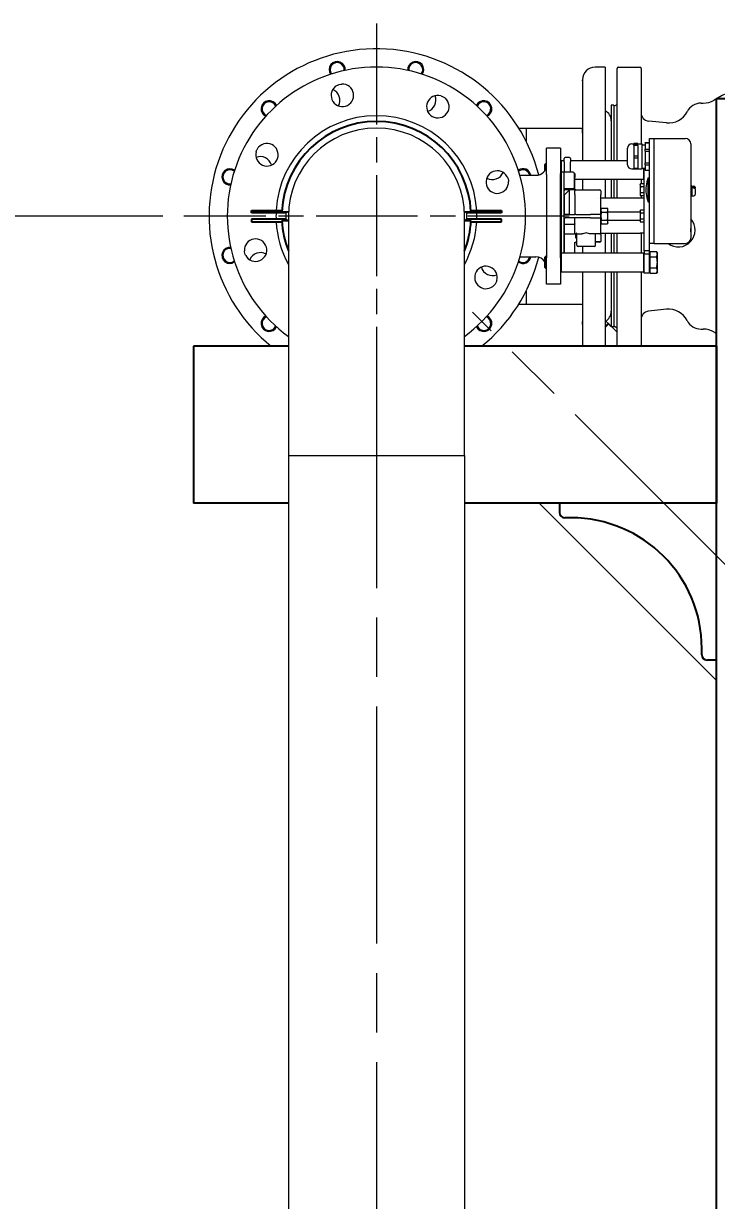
# Model space of a CAD drawing. Header units: millimetres. Extents: x 0 to 100323, y 0 to 59400.
# Drawn here: x 60311 to 61967, y 48342 to 51156 of the extents above; entities that cross this region are included whole.
import ezdxf

# ---------------------------------------------------------------- set-up
doc = ezdxf.new("R2010")
doc.units = ezdxf.units.MM
doc.header["$LTSCALE"] = 100
doc.linetypes.add('CHAIN', pattern=[0.3543, 0.2362, -0.0295, 0.0591, -0.0295])
doc.layers.add('Dimension', color=7, linetype='Continuous', lineweight=18)
doc.layers.add('Visible', color=7, linetype='Continuous', lineweight=25)
doc.layers.add('P_Biomass (BM)', color=150, linetype='Continuous', lineweight=18, true_color=0x007fff)
doc.styles.add('Title', font='arial.ttf')
doc.dimstyles.new('Default - Method 2b', dxfattribs={"dimscale": 100, "dimtxt": 3, "dimasz": 2.5, "dimexe": 3, "dimexo": 0.5, "dimgap": 0.7, "dimtad": 0, "dimtoh": 1, "dimdec": 0, "dimrnd": 1e-08, "dimtxsty": 'Title', "dimcen": 0.09, "dimdle": 10, "dimclrd": 256, "dimclre": 256, "dimclrt": 7, "dimadec": 0, "dimazin": 2, "dimtfac": 0.833333, "dimtdec": 1, "dimtmove": 0, "dimatfit": 3, "dimfxl": 1, "dimtolj": 1, "dimlwd": -1, "dimlwe": -1, "dimarcsym": 0})

# ---------------------------------------------------------------- blocks, each defined once
blk = doc.blocks.new('*D55')
at = {"layer": 'Defpoints', "color": 0, "transparency": 16777216}
for p in [(59946.2, 50695.5), (60694.1, 50695.5), (59850.8, 45945.5)]:
    blk.add_point(p, dxfattribs=at)
at = {"layer": 'Dimension', "transparency": 16777216}
for p, q in [((60644.1, 50695.5), (59646.2, 50695.5)), ((59946.2, 50445.5), (59946.2, 49606.2)), ((59946.2, 46195.5), (59946.2, 48599.5))]:
    blk.add_line(p, q, dxfattribs=at)
for points in [[(59904.5, 50445.5), (59987.9, 50445.5), (59946.2, 50695.5)], [(59904.5, 46195.5), (59987.9, 46195.5), (59946.2, 45945.5)]]:
    blk.add_solid(points, dxfattribs=at)
at = {"layer": 'Dimension', "color": 7, "transparency": 16777216, "insert": (60099.4, 48669.5), "char_height": 300, "attachment_point": 7, "rotation": 90, "style": 'Title'}
blk.add_mtext('\\A1;1900', dxfattribs=at)

msp = doc.modelspace()

# ---------------------------------------------------------------- linework, layer by layer
at = {"layer": 'P_Biomass (BM)', "linetype": 'CHAIN', "ltscale": 10.231342}
for p, q in [((61154.5, 51155.8), (61154.5, 50235.1)), ((61614.9, 50695.5), (60694.1, 50695.5))]:
    msp.add_line(p, q, dxfattribs=at)
at = {"layer": 'P_Biomass (BM)'}
for p, q in [((61700.8, 51051.7), (61677, 51051.7)), ((61700.8, 51051.7), (61700.8, 50828.4)), ((61729.5, 50828.4), (61729.5, 51048)), ((61733.3, 51051.7), (61783.3, 51051.7)), ((61787, 51048), (61787, 50868.1)), ((61647, 51021.7), (61647, 51020.2)), ((61647, 51018.9), (61647, 51020.2)), ((61647, 51018.9), (61647, 50903.2)), ((61715.8, 50960.5), (61715.8, 50828.4)), ((61722, 50960.5), (61715.8, 50960.5)), ((61722, 50958), (61729.5, 50962.3)), ((61722, 50960.5), (61722, 50828.4)), ((61930.4, 50965.5), (61935.3, 50965.5)), ((61494.7, 50905.8), (61512, 50905.8)), ((61512, 50905.8), (61647, 50905.8)), ((61512, 50905.8), (61512, 50874.9)), ((61647, 50893.8), (61647, 50903.2)), ((61847.4, 50918.2), (61805, 50922.6)), ((61647, 50893.8), (61647, 50828.4)), ((61797, 50871), (61797, 50871.2)), ((61797, 50871.2), (61807, 50871.2)), ((61797, 50871), (61797, 50855.8)), ((61797, 50871), (61807, 50871)), ((61807, 50649.2), (61807, 50880.6)), ((61807, 50880.6), (61818.3, 50880.6)), ((61818.3, 50630.3), (61818.3, 50880.8)), ((61818.3, 50880.8), (61893.3, 50880.8)), ((61560.8, 50828.9), (61560.8, 50858)), ((61594.5, 50858), (61560.8, 50858)), ((61594.5, 50858), (61594.5, 50828.9)), ((61754.5, 50818.1), (61754.5, 50858.1)), ((61764.5, 50868.1), (61769.5, 50868.1)), ((61779.5, 50868.7), (61769.5, 50868.7)), ((61769.5, 50868.7), (61769.5, 50868.1)), ((61769.5, 50868.1), (61769.5, 50867.4)), ((61779.5, 50867.4), (61769.5, 50867.4)), ((61769.5, 50864.4), (61769.5, 50867.4)), ((61779.5, 50864.4), (61769.5, 50864.4)), ((61769.5, 50864.4), (61769.5, 50851.9)), ((61769.5, 50851.9), (61769.5, 50839.5)), ((61779.5, 50868.7), (61779.5, 50868.1)), ((61779.5, 50868.1), (61779.5, 50867.4)), ((61779.5, 50868.1), (61789.5, 50868.1)), ((61779.5, 50864.4), (61779.5, 50867.4)), ((61779.5, 50864.4), (61779.5, 50851.9)), ((61779.5, 50851.9), (61779.5, 50839.5)), ((61789.5, 50808.1), (61789.5, 50868.1)), ((61789.5, 50866.2), (61797, 50866.2)), ((61797, 50850.8), (61797, 50855.8)), ((61797, 50855.8), (61807, 50855.8)), ((61797, 50850.8), (61797, 50822.7)), ((61797, 50850.8), (61807, 50850.8)), ((61905.8, 50868.3), (61905.8, 50642.8)), ((61557, 50818.3), (61559.7, 50820.9)), ((61557, 50804.8), (61557, 50818.3)), ((61559.7, 50820.9), (61559.7, 50810.7)), ((61560.8, 50820.9), (61559.7, 50820.9)), ((61560.8, 50794.8), (61560.8, 50828.9)), ((61594.5, 50828.9), (61594.5, 50794.8)), ((61594.5, 50827.2), (61595.8, 50828.4)), ((61595.8, 50828.4), (61595.8, 50801.4)), ((61595.8, 50828.4), (61603.3, 50828.4)), ((61603.3, 50825.4), (61603.3, 50833.4)), ((61603.3, 50825.4), (61603.3, 50800.5)), ((61615.8, 50835.9), (61605.8, 50835.9)), ((61618.3, 50833.4), (61618.3, 50825.4)), ((61618.3, 50828.4), (61754.5, 50828.4)), ((61618.3, 50800.5), (61618.3, 50825.4)), ((61769.5, 50839.5), (61779.5, 50839.5)), ((61769.5, 50839.5), (61769.5, 50833.8)), ((61779.5, 50833.8), (61769.5, 50833.8)), ((61769.5, 50833.8), (61769.5, 50822)), ((61769.5, 50822), (61769.5, 50810.1)), ((61779.5, 50839.5), (61779.5, 50833.8)), ((61779.5, 50833.8), (61779.5, 50822)), ((61779.5, 50822), (61779.5, 50810.1)), ((61797, 50822.7), (61807, 50822.7)), ((61797, 50817.9), (61797, 50822.7)), ((61797, 50817.9), (61807, 50817.9)), ((61797, 50817.9), (61797, 50805)), ((61497.2, 50793), (61535.8, 50793)), ((61560.8, 50794.8), (61560.8, 50596.1)), ((61594.5, 50796.7), (61595.9, 50801.7)), ((61594.5, 50596.1), (61594.5, 50794.8)), ((61595.9, 50801.7), (61595.9, 50607.5)), ((61595.9, 50801.7), (61602, 50801.7)), ((61602, 50801.7), (61602, 50607.5)), ((61624.5, 50800.5), (61602, 50800.5)), ((61627, 50798), (61627, 50763)), ((61628.3, 50797.6), (61627, 50797.6)), ((61628.3, 50797.6), (61628.3, 50787.6)), ((61628.3, 50768), (61628.3, 50787.6)), ((61764.5, 50808.1), (61769.5, 50808.1)), ((61769.5, 50810.1), (61779.5, 50810.1)), ((61769.5, 50807.5), (61769.5, 50810.1)), ((61779.5, 50807.5), (61769.5, 50807.5)), ((61779.5, 50807.5), (61779.5, 50810.1)), ((61779.5, 50808.1), (61789.5, 50808.1)), ((61789.5, 50810), (61797, 50810)), ((61793.3, 50783.4), (61793.3, 50810)), ((61794.5, 50769), (61794.5, 50810)), ((61797, 50805), (61807, 50805)), ((61797, 50805), (61797, 50805)), ((61797, 50805), (61807, 50805)), ((61804, 50729.5), (61804, 50787)), ((61804, 50787), (61807, 50787)), ((61624.5, 50760.5), (61602, 50760.5)), ((61603.3, 50760.5), (61603.3, 50755.5)), ((61628.3, 50783.4), (61793.3, 50783.4)), ((61628.3, 50758), (61628.3, 50768)), ((61647, 50783.4), (61647, 50758)), ((61700.8, 50783.4), (61700.8, 50739.3)), ((61715.8, 50783.4), (61715.8, 50739.3)), ((61722, 50783.4), (61722, 50739.3)), ((61729.5, 50739.3), (61729.5, 50783.4)), ((61784.5, 50770.5), (61785.6, 50772.5)), ((61784.5, 50770.5), (61784.5, 50768.9)), ((61784.5, 50768.9), (61784.5, 50758)), ((61793.3, 50772.5), (61785.6, 50772.5)), ((61793.3, 50765.3), (61785.6, 50765.3)), ((61787, 50783.4), (61787, 50772.5)), ((61794.5, 50784.7), (61793.3, 50783.4)), ((61793.3, 50772.5), (61793.3, 50768.9)), ((61793.3, 50770.5), (61794.5, 50770.5)), ((61793.3, 50768.9), (61793.3, 50765.3)), ((61793.3, 50765.3), (61793.3, 50758)), ((61794.5, 50764), (61794.5, 50769)), ((61794.5, 50706.4), (61794.5, 50764)), ((61908.3, 50768.1), (61905.8, 50768.1)), ((61908.3, 50768.1), (61908.3, 50743.1)), ((61908.3, 50766.8), (61913.3, 50766.8)), ((61911.3, 50764.7), (61911.3, 50762.1)), ((61911.3, 50764.7), (61913.3, 50764.7)), ((61913.3, 50762.1), (61911.3, 50762.1)), ((61915.8, 50764.3), (61915.8, 50762.9)), ((61915.8, 50760.3), (61915.8, 50762.9)), ((61915.8, 50760.3), (61915.8, 50746.8)), ((61602, 50738), (61603.3, 50738)), ((61603.3, 50745.5), (61615.8, 50758)), ((61603.3, 50745.5), (61603.3, 50755.5)), ((61603.3, 50745.5), (61603.3, 50699.2)), ((61615.8, 50758), (61605.8, 50758)), ((61615.8, 50699.2), (61615.8, 50758)), ((61630.8, 50758), (61615.8, 50758)), ((61628.3, 50747.5), (61628.3, 50755.5)), ((61628.3, 50747.5), (61628.3, 50735.5)), ((61628.3, 50735.5), (61628.3, 50699.2)), ((61630.8, 50758), (61688.3, 50758)), ((61690, 50739.3), (61690.1, 50739.3)), ((61690.8, 50755.5), (61690.8, 50747.5)), ((61690.8, 50741.8), (61690.8, 50747.5)), ((61690.8, 50699.2), (61690.8, 50741.8)), ((61690.8, 50739.3), (61784.5, 50739.3)), ((61784.5, 50758), (61784.5, 50747.2)), ((61784.5, 50747.2), (61784.5, 50745.5)), ((61784.5, 50745.5), (61785.6, 50743.6)), ((61793.3, 50750.8), (61785.6, 50750.8)), ((61793.3, 50743.6), (61785.6, 50743.6)), ((61787, 50743.6), (61787, 50739.3)), ((61787, 50739.2), (61787, 50739.2)), ((61793.3, 50758), (61793.3, 50750.8)), ((61793.3, 50750.8), (61793.3, 50747.2)), ((61793.3, 50747.2), (61793.3, 50743.6)), ((61793.3, 50745.5), (61794.5, 50745.5)), ((61908.3, 50743.1), (61905.8, 50743.1)), ((61908.3, 50744.3), (61913.3, 50744.3)), ((61690.8, 50711.7), (61692.2, 50714.2)), ((61692.2, 50714.2), (61706.3, 50714.2)), ((61692.2, 50704.8), (61706.3, 50704.8)), ((61707.8, 50711.7), (61706.3, 50714.2)), ((61707.8, 50709.5), (61707.8, 50711.7)), ((61707.8, 50695.5), (61707.8, 50709.5)), ((61707.8, 50705.5), (61784.5, 50705.5)), ((61784.5, 50708), (61785.6, 50709.9)), ((61784.5, 50708), (61784.5, 50706.3)), ((61784.5, 50706.3), (61784.5, 50695.5)), ((61793.3, 50709.9), (61785.6, 50709.9)), ((61793.3, 50702.7), (61785.6, 50702.7)), ((61793.3, 50709.9), (61793.3, 50706.3)), ((61793.3, 50708), (61794.5, 50708)), ((61793.3, 50706.3), (61793.3, 50702.7)), ((61793.3, 50702.7), (61793.3, 50695.5)), ((61794.5, 50701.5), (61794.5, 50706.4)), ((61804, 50729.5), (61807, 50729.5)), ((60944.1, 50695.5), (60944.1, 50123)), ((61364.9, 50123), (61364.9, 50695.5)), ((61603.3, 50691.7), (61605.8, 50691.7)), ((61603.3, 50691.7), (61603.3, 50685.2)), ((61603.3, 50685.2), (61603.3, 50672.7)), ((61628.3, 50691.7), (61605.8, 50691.7)), ((61625.8, 50675.2), (61605.8, 50675.2)), ((61615.8, 50699.2), (61628.3, 50699.2)), ((61628.3, 50675.2), (61625.8, 50675.2)), ((61630.8, 50699.2), (61628.3, 50699.2)), ((61665.8, 50691.7), (61628.3, 50691.7)), ((61628.3, 50677), (61628.3, 50691.7)), ((61628.3, 50677), (61628.3, 50675.2)), ((61630.8, 50699.2), (61665.8, 50699.2)), ((61690.8, 50699.2), (61665.8, 50699.2)), ((61665.8, 50691.7), (61690.8, 50691.7)), ((61690.8, 50691.7), (61690.8, 50699.2)), ((61690.8, 50655.5), (61690.8, 50691.7)), ((61690.8, 50679.2), (61692.2, 50676.7)), ((61692.2, 50686.1), (61706.3, 50686.1)), ((61692.2, 50676.7), (61706.3, 50676.7)), ((61707.8, 50679.2), (61706.3, 50676.7)), ((61707.8, 50681.4), (61707.8, 50695.5)), ((61707.8, 50685.5), (61784.5, 50685.5)), ((61707.8, 50679.2), (61707.8, 50681.4)), ((61784.5, 50695.5), (61784.5, 50684.6)), ((61784.5, 50684.6), (61784.5, 50683)), ((61784.5, 50683), (61785.6, 50681)), ((61793.3, 50688.2), (61785.6, 50688.2)), ((61793.3, 50681), (61785.6, 50681)), ((61793.3, 50695.5), (61793.3, 50688.2)), ((61793.3, 50688.2), (61793.3, 50684.6)), ((61793.3, 50684.6), (61793.3, 50681)), ((61793.3, 50683), (61794.5, 50683)), ((61794.5, 50612.4), (61794.5, 50701.5)), ((61602, 50653), (61603.3, 50653)), ((61603.3, 50672.7), (61603.3, 50655.5)), ((61603.3, 50655.5), (61603.3, 50643.5)), ((61605.8, 50653), (61625.8, 50653)), ((61625.8, 50653), (61630.1, 50653)), ((61628.3, 50655.5), (61628.3, 50672.7)), ((61631.2, 50653), (61630.1, 50653)), ((61630.8, 50647.6), (61630.8, 50650.5)), ((61633.3, 50653), (61645.5, 50653)), ((61633.3, 50626), (61633.3, 50653)), ((61688.3, 50653), (61666.1, 50653)), ((61678.3, 50626), (61678.3, 50653)), ((61690.8, 50651.1), (61690.8, 50655.5)), ((61690.8, 50654.3), (61784.5, 50654.3)), ((61690.8, 50651.1), (61690.8, 50636.4)), ((61700.8, 50654.3), (61700.8, 50607.5)), ((61715.8, 50654.3), (61715.8, 50607.5)), ((61722, 50654.3), (61722, 50607.5)), ((61729.5, 50607.5), (61729.5, 50654.3)), ((61787, 50654.3), (61787, 50607.5)), ((61807, 50612.4), (61807, 50649.2)), ((61603.3, 50630.5), (61602, 50630.5)), ((61603.3, 50643.5), (61603.3, 50619.4)), ((61603.3, 50619.4), (61603.3, 50607.5)), ((61628.3, 50619.4), (61628.3, 50633)), ((61628.3, 50607.5), (61628.3, 50619.4)), ((61630.8, 50641.5), (61630.8, 50641.5)), ((61633.3, 50633), (61630.8, 50633)), ((61675.3, 50623), (61636.3, 50623)), ((61647, 50623), (61647, 50607.5)), ((61688.3, 50633.9), (61678.3, 50633.9)), ((61688.3, 50633), (61678.3, 50633)), ((61690.8, 50636.4), (61690.8, 50635.5)), ((61807, 50630.6), (61818.3, 50630.6)), ((61818.3, 50630.3), (61893.3, 50630.3)), ((61497.2, 50598), (61535.8, 50598)), ((61557, 50597.3), (61559.7, 50600)), ((61557, 50572.7), (61557, 50597.3)), ((61559.7, 50600), (61559.7, 50570)), ((61560.8, 50600), (61559.7, 50600)), ((61560.8, 50562), (61560.8, 50596.1)), ((61594.5, 50606.2), (61595.8, 50607.5)), ((61594.5, 50596.1), (61594.5, 50562)), ((61595.8, 50607.5), (61595.8, 50562.5)), ((61595.8, 50607.5), (61793.3, 50607.5)), ((61793.3, 50562.5), (61793.3, 50607.5)), ((61794.5, 50606.2), (61793.3, 50607.5)), ((61794.5, 50612.4), (61794.5, 50605.3)), ((61807, 50612.4), (61794.5, 50612.4)), ((61794.5, 50559.3), (61794.5, 50605.3)), ((61794.5, 50605.3), (61807, 50605.3)), ((61807, 50605.3), (61807, 50612.4)), ((61808.5, 50607.5), (61807, 50607.5)), ((61807, 50569.1), (61807, 50605.3)), ((61808.5, 50611), (61823.8, 50611)), ((61808.5, 50604.5), (61808.5, 50611)), ((61808.5, 50598), (61808.5, 50604.5)), ((61808.5, 50598), (61823.8, 50598)), ((61808.5, 50585), (61808.5, 50598)), ((61825.8, 50607.5), (61823.8, 50611)), ((61825.8, 50604.5), (61825.8, 50607.5)), ((61825.8, 50585), (61825.8, 50604.5)), ((61557, 50572.7), (61559.7, 50570)), ((61560.8, 50570), (61559.7, 50570)), ((61560.8, 50533), (61560.8, 50562)), ((61594.5, 50563.7), (61595.8, 50562.5)), ((61594.5, 50562), (61594.5, 50533)), ((61595.8, 50562.5), (61793.3, 50562.5)), ((61647, 50562.5), (61647, 50443.9)), ((61700.8, 50562.5), (61700.8, 50384.2)), ((61715.8, 50562.5), (61715.8, 50430.5)), ((61722, 50562.5), (61722, 50430.5)), ((61729.5, 50384.2), (61729.5, 50562.5)), ((61787, 50562.5), (61787, 50384.2)), ((61794.5, 50563.7), (61793.3, 50562.5)), ((61807, 50559.3), (61807, 50569.1)), ((61808.5, 50562.5), (61807, 50562.5)), ((61808.5, 50572), (61808.5, 50585)), ((61808.5, 50572), (61823.8, 50572)), ((61808.5, 50565.5), (61808.5, 50572)), ((61808.5, 50559), (61808.5, 50565.5)), ((61825.8, 50562.5), (61823.8, 50559)), ((61825.8, 50565.5), (61825.8, 50585)), ((61825.8, 50562.5), (61825.8, 50565.5)), ((61807, 50559.3), (61794.5, 50559.3)), ((61808.5, 50559), (61823.8, 50559)), ((61512, 50516), (61512, 50485.1)), ((61594.5, 50533), (61560.8, 50533)), ((61494.7, 50485.1), (61512, 50485.1)), ((61512, 50485.1), (61647, 50485.1)), ((61847.4, 50472.7), (61805, 50468.3)), ((61647, 50436.4), (61647, 50443.9)), ((61647, 50436.4), (61647, 50384.2)), ((61708.3, 50439.2), (61700.8, 50431.7)), ((61709.7, 50437.7), (61702.8, 50444.6)), ((61709.7, 50437.7), (61708.3, 50439.2)), ((61715.8, 50431.7), (61709.7, 50437.7)), ((61722, 50430.5), (61715.8, 50430.5)), ((61729.5, 50418), (61717, 50430.5)), ((61722, 50433), (61729.5, 50428.6)), ((61930.4, 50425.5), (61935.3, 50425.5)), ((60944.1, 50123), (61364.9, 50123)), ((60944.1, 50123), (60944.1, 46520.5)), ((60944.1, 50123), (61364.9, 50123)), ((61364.9, 50123), (61364.9, 47163.3)), ((61967, 49585.4), (61543.2, 50009.2))]:
    msp.add_line(p, q, dxfattribs=at)
at = {"layer": 'P_Biomass (BM)', "linetype": 'CHAIN', "ltscale": 23.990969}
for p, q in [((63832.8, 48017.1), (61384.2, 50465.8)), ((61154.5, 50373), (61154.5, 46270.5))]:
    msp.add_line(p, q, dxfattribs=at)
at = {"layer": 'P_Biomass (BM)'}
for centre, radius, start, end in [((61154.5, 50695.5), 400, 14.2338, 231.0892), ((61154.5, 50695.5), 356.3, 306.1944, 233.8056), ((61060.7, 51045.6), 19.4, 354.7781, 215.2219), ((61060.7, 51045.6), 16.9, 352.0902, 217.9098), ((61248.3, 51045.6), 19.4, 324.7781, 185.2219), ((61248.3, 51045.6), 16.9, 322.0902, 187.9098), ((61677, 51021.7), 30, 90, 180), ((61733.3, 51048), 3.75, 90, 180), ((61783.3, 51048), 3.75, 0, 90), ((62130.8, 50695.5), 325, 90, 121.4239), ((61073.2, 50984.2), 26.9, 118.6479, 92.8089), ((61039.7, 50972.6), 27.5, 330.5452, 67.6832), ((61301.2, 50957.2), 26.9, 73.6479, 47.8089), ((60898.2, 50951.8), 19.4, 24.7781, 245.2219), ((60898.2, 50951.8), 16.9, 22.0902, 247.9098), ((61269.3, 50972.6), 27.5, 285.5452, 22.6832), ((61410.8, 50951.8), 19.4, 294.7781, 155.2219), ((61410.8, 50951.8), 16.9, 292.0902, 157.9098), ((61930.4, 50928), 37.5, 90, 152.7971), ((61935.3, 51015.5), 50, 270, 301.4239), ((61154.5, 50695.5), 240, 3.2844, 176.7156), ((61688.3, 50923), 27.5, 0, 62.9643), ((61807, 50942.5), 20, 180, 264.1314), ((61852.5, 50968), 50, 264.1314, 332.7971), ((61154.5, 50695.5), 210.4, 0, 180), ((61154.5, 50695.5), 210.4, 0, 180), ((61893.3, 50868.3), 12.5, 0, 90), ((60892.8, 50842.1), 26.9, 163.6479, 137.8089), ((61764.5, 50858.1), 10, 90, 180), ((60877.4, 50810.3), 27.5, 15.5452, 112.6832), ((61535.8, 50818), 25, 270, 0), ((61605.8, 50833.4), 2.5, 90, 180), ((61615.8, 50833.4), 2.5, 0, 90), ((61764.5, 50818.1), 10, 180, 270), ((60804.4, 50789.3), 19.4, 54.7781, 275.2219), ((60804.4, 50789.3), 16.9, 52.0902, 277.9098), ((61443.3, 50776.8), 26.9, 28.6479, 2.8089), ((61431.7, 50810.3), 27.5, 240.5452, 337.6832), ((61504.7, 50789.3), 19.4, 10.9105, 125.2219), ((61504.7, 50789.3), 16.9, 12.5457, 127.9098), ((61624.5, 50798), 2.5, 0, 90), ((61873.3, 50758.2), 75, 157.4597, 165.0699), ((61624.5, 50763), 2.5, 270, 0), ((61913.3, 50764.3), 2.5, 0, 90), ((61605.8, 50755.5), 2.5, 90, 180), ((61630.8, 50755.5), 2.5, 90, 180), ((61688.3, 50755.5), 2.5, 0, 90), ((61873.3, 50758.2), 75, 194.9301, 202.5403), ((61913.3, 50746.8), 2.5, 270, 0), ((61154.5, 50695.5), 240, 178.2092, 181.7908), ((61154.5, 50695.5), 216.3, 178.0125, 181.9875), ((61154.5, 50695.5), 216.3, 358.0125, 1.9875), ((61154.5, 50695.5), 240, 358.2092, 1.7908), ((61154.5, 50695.5), 240, 183.2844, 208.7696), ((61154.5, 50695.5), 240, 331.2304, 356.7156), ((61605.8, 50672.7), 2.5, 90, 180), ((61625.8, 50672.7), 2.5, 0, 90), ((61876.1, 50661.8), 40, 231.8971, 42.0395), ((61605.8, 50655.5), 2.5, 180, 270), ((61625.8, 50655.5), 2.5, 270, 0), ((61633.3, 50650.5), 2.5, 90, 102.8426), ((61688.3, 50655.5), 2.5, 270, 0), ((61876.1, 50661.8), 30, 351.9904, 8.0096), ((60804.4, 50601.6), 19.4, 84.7781, 305.2219), ((60804.4, 50601.6), 16.9, 82.0902, 307.9098), ((60865.7, 50614.1), 26.9, 208.6479, 182.8089), ((61630.8, 50630.5), 2.5, 90, 180), ((61636.3, 50626), 3, 180, 270), ((61675.3, 50626), 3, 270, 0), ((61688.3, 50635.5), 2.5, 270, 0), ((61893.3, 50642.8), 12.5, 270, 0), ((60877.4, 50580.7), 27.5, 60.5452, 157.6832), ((61154.5, 50695.5), 400, 308.9108, 345.7662), ((61504.7, 50601.6), 19.4, 234.7781, 349.0895), ((61504.7, 50601.6), 16.9, 232.0902, 347.4543), ((61535.8, 50573), 25, 31.7883, 90), ((61416.2, 50548.8), 26.9, 343.6479, 317.8089), ((61431.7, 50580.7), 27.5, 195.5452, 292.6832), ((60898.2, 50439.1), 19.4, 114.7781, 335.2219), ((60898.2, 50439.1), 16.9, 112.0902, 337.9098), ((61410.8, 50439.1), 19.4, 204.7781, 65.2219), ((61410.8, 50439.1), 16.9, 202.0902, 67.9098), ((61688.3, 50468), 27.5, 297.0357, 0), ((61807, 50448.4), 20, 95.8686, 180), ((61852.5, 50423), 50, 27.2029, 95.8686), ((61930.4, 50463), 37.5, 207.2029, 270), ((61935.3, 50375.5), 50, 58.5761, 90), ((62130.8, 50695.5), 325, 238.5761, 239.7452)]:
    msp.add_arc(centre, radius, start, end, dxfattribs=at)
for centre, major_axis, ratio, start_param, end_param in [((61873.3, 50758.3), (-74.9, 0), 0.999172, 6.023523, 6.542847), ((61672.6, 50696.8), (0, 42.5), 0.866025, 5.928583, 5.928636), ((61784.5, 50696.8), (0, 42.5), 0.866025, 6.282877, 6.283185), ((61873.3, 50758.1), (-74.9, 0), 0.999172, 6.281623, 6.541259), ((61561, 50289), (148.8, 148.8), 0.00408, 0, 0.345029)]:
    msp.add_ellipse(centre, major_axis=major_axis, ratio=ratio, start_param=start_param, end_param=end_param, dxfattribs=at)
for points, knots in [([(61647, 51020.2), (61647, 51020.3), (61647, 51020.4), (61647, 51020.5), (61647, 51020.2), (61647, 51019.5), (61647, 51019.2), (61647, 51018.9)], [-2.1952792, -2.1952792, -2.1952792, -2.1952792, -2.0993492, -2.0993492, -1.8229843, -1.8229843, -1.7097702, -1.7097702, -1.7097702, -1.7097702]), ([(61060.3, 51007.8), (61061, 51008.2), (61061.7, 51008.5), (61064.6, 51009.8), (61066.8, 51010.4), (61070, 51010.9), (61070.9, 51011), (61071.9, 51011.1)], [-2.1952792, -2.1952792, -2.1952792, -2.1952792, -2.0993492, -2.0993492, -1.8229843, -1.8229843, -1.7097702, -1.7097702, -1.7097702, -1.7097702]), ([(61308.8, 50982.9), (61309.5, 50982.7), (61310.3, 50982.5), (61313.2, 50981.3), (61315.2, 50980.2), (61317.8, 50978.3), (61318.6, 50977.7), (61319.2, 50977.1)], [-2.1952792, -2.1952792, -2.1952792, -2.1952792, -2.0993492, -2.0993492, -1.8229843, -1.8229843, -1.7097702, -1.7097702, -1.7097702, -1.7097702]), ([(61647, 50903.2), (61647, 50902.7), (61647, 50902.2), (61647, 50900.1), (61647, 50898.3), (61647, 50895.5), (61647, 50894.7), (61647, 50893.8)], [-2.1952792, -2.1952792, -2.1952792, -2.1952792, -2.0993492, -2.0993492, -1.8229843, -1.8229843, -1.7097702, -1.7097702, -1.7097702, -1.7097702]), ([(60867, 50849.7), (60867.3, 50850.5), (60867.5, 50851.2), (60868.7, 50854.1), (60869.8, 50856.1), (60871.7, 50858.8), (60872.3, 50859.5), (60872.9, 50860.2)], [-2.1952792, -2.1952792, -2.1952792, -2.1952792, -2.0993492, -2.0993492, -1.8229843, -1.8229843, -1.7097702, -1.7097702, -1.7097702, -1.7097702]), ([(61466.9, 50789.7), (61467.2, 50789), (61467.6, 50788.2), (61468.8, 50785.4), (61469.5, 50783.2), (61470, 50780), (61470.1, 50779), (61470.1, 50778.1)], [-2.1952792, -2.1952792, -2.1952792, -2.1952792, -2.0993492, -2.0993492, -1.8229843, -1.8229843, -1.7097702, -1.7097702, -1.7097702, -1.7097702]), ([(61800.8, 50777.6), (61800.8, 50777.6), (61800.8, 50777.5), (61800.8, 50777.5), (61800.8, 50777.5), (61800.8, 50777.4)], [3.1524714, 3.1524714, 3.1524714, 3.1524714, 3.2661093, 3.2661093, 3.318196, 3.318196, 3.318196, 3.318196]), ([(61913.3, 50764.7), (61913.6, 50764.7), (61913.9, 50764.7), (61914.5, 50764.5), (61914.8, 50764.4), (61915.2, 50764.1), (61915.5, 50763.8), (61915.7, 50763.4), (61915.8, 50763.2), (61915.8, 50762.9)], [0, 0, 0, 0, 0.0368272, 0.0368272, 0.0739214, 0.0739214, 0.1114349, 0.1114349, 0.1495092, 0.1495092, 0.1495092, 0.1495092]), ([(61915.8, 50760.3), (61915.8, 50760.5), (61915.7, 50760.8), (61915.5, 50761.2), (61915.2, 50761.4), (61914.8, 50761.7), (61914.5, 50761.9), (61913.9, 50762), (61913.6, 50762.1), (61913.3, 50762.1)], [0.4504591, 0.4504591, 0.4504591, 0.4504591, 0.4885333, 0.4885333, 0.5260468, 0.5260468, 0.563141, 0.563141, 0.5999682, 0.5999682, 0.5999682, 0.5999682]), ([(61784.5, 50739.3), (61789.2, 50739.3), (61792.6, 50739.3), (61794.3, 50739.3), (61794.4, 50739.3), (61794.5, 50739.3)], [0, 0, 0, 0, 1.131127, 1.131127, 1.195108, 1.195108, 1.195108, 1.195108]), ([(61800.8, 50739.1), (61800.8, 50739), (61800.8, 50739), (61800.8, 50738.9), (61800.8, 50738.9), (61800.8, 50738.9), (61800.8, 50738.9)], [-0.1136379, -0.1136379, -0.1136379, -0.1136379, 0, 0, 0, 0.031341, 0.031341, 0.031341, 0.031341]), ([(61632.7, 50652.9), (61632.3, 50652.8), (61631.9, 50652.6), (61631.1, 50651.9), (61630.8, 50651.2), (61630.8, 50650.5)], [-1.704868, -1.704868, -1.704868, -1.704868, -1.5004595, -1.5004595, -1.196308, -1.196308, -1.196308, -1.196308]), ([(61633.3, 50655.5), (61632.6, 50654.8), (61631.8, 50653.9), (61631.3, 50653), (61631.3, 50653), (61631.2, 50653)], [0, 0, 0, 0, 0.1175628, 0.1175628, 0.1220028, 0.1220028, 0.1220028, 0.1220028]), ([(61631.2, 50653), (61631.3, 50653), (61631.4, 50653), (61631.9, 50653), (61632.3, 50652.9), (61632.6, 50652.9), (61632.7, 50652.9), (61632.7, 50652.9), (61632.7, 50652.9), (61632.7, 50652.9), (61632.7, 50652.9), (61632.7, 50652.9)], [1.0379158, 1.0379158, 1.0379158, 1.0379158, 1.0617748, 1.0617748, 1.1696508, 1.1696508, 1.2099883, 1.2099883, 1.2350127, 1.2350127, 1.238877, 1.238877, 1.238877, 1.238877]), ([(61655.8, 50655.5), (61654.1, 50654.9), (61652.3, 50654.3), (61648.7, 50653.3), (61647, 50653), (61645.5, 50653)], [0, 0, 0, 0, 0.2103004, 0.2103004, 0.4206008, 0.4206008, 0.4206008, 0.4206008]), ([(61665.8, 50653), (61664.3, 50653), (61662.7, 50653.4), (61659.2, 50654.3), (61657.4, 50654.9), (61655.8, 50655.5)], [0.8706198, 0.8706198, 0.8706198, 0.8706198, 1.0671683, 1.0671683, 1.2774687, 1.2774687, 1.2774687, 1.2774687]), ([(61794.5, 50654.3), (61794.1, 50654.3), (61793.5, 50654.3), (61791.1, 50654.3), (61788.2, 50654.3), (61784.5, 50654.3)], [0.519731, 0.519731, 0.519731, 0.519731, 0.849733, 0.849733, 1.748072, 1.748072, 1.748072, 1.748072]), ([(61690.8, 50636.4), (61690.8, 50636.1), (61690.7, 50635.7), (61690.5, 50635.1), (61690.2, 50634.8), (61689.8, 50634.4), (61689.5, 50634.2), (61688.9, 50633.9), (61688.6, 50633.9), (61688.3, 50633.9)], [-0.1500851, -0.1500851, -0.1500851, -0.1500851, -0.1117025, -0.1117025, -0.0739086, -0.0739086, -0.0367233, -0.0367233, 0, 0, 0, 0]), ([(60842.2, 50601.3), (60841.8, 50602), (60841.4, 50602.7), (60840.2, 50605.5), (60839.5, 50607.7), (60839, 50610.9), (60839, 50611.9), (60838.9, 50612.8)], [-2.1952792, -2.1952792, -2.1952792, -2.1952792, -2.0993492, -2.0993492, -1.8229843, -1.8229843, -1.7097702, -1.7097702, -1.7097702, -1.7097702]), ([(61442, 50541.2), (61441.8, 50540.4), (61441.5, 50539.7), (61440.4, 50536.8), (61439.3, 50534.8), (61437.3, 50532.2), (61436.8, 50531.4), (61436.1, 50530.7)], [-2.1952792, -2.1952792, -2.1952792, -2.1952792, -2.0993492, -2.0993492, -1.8229843, -1.8229843, -1.7097702, -1.7097702, -1.7097702, -1.7097702]), ([(61647, 50443.9), (61647, 50443.3), (61647, 50442.7), (61647, 50440.4), (61647, 50439), (61647, 50437.3), (61647, 50436.8), (61647, 50436.4)], [-2.1952792, -2.1952792, -2.1952792, -2.1952792, -2.0993492, -2.0993492, -1.8229843, -1.8229843, -1.7097702, -1.7097702, -1.7097702, -1.7097702])]:
    msp.add_open_spline(points, degree=3, knots=knots, dxfattribs=at)
for points, weights in [([(61785.6, 50772.5), (61784.5, 50770.5), (61784.5, 50768.9)], [1, 1.0379548493, 1]), ([(61784.5, 50768.9), (61784.5, 50767.2), (61785.6, 50765.3)], [1, 1.0379548493, 1]), ([(61785.6, 50765.3), (61784.5, 50761.4), (61784.5, 50758)], [1, 1.0379548493, 1]), ([(61784.5, 50758), (61784.5, 50754.7), (61785.6, 50750.8)], [1, 1.0379548493, 1]), ([(61785.6, 50750.8), (61784.5, 50748.9), (61784.5, 50747.2)], [1, 1.0379548493, 1]), ([(61784.5, 50747.2), (61784.5, 50745.5), (61785.6, 50743.6)], [1, 1.0379548493, 1]), ([(61692.2, 50714.2), (61690.8, 50711.7), (61690.8, 50709.5)], [1, 1.0379548493, 1]), ([(61690.8, 50709.5), (61690.8, 50707.4), (61692.2, 50704.8)], [1, 1.0379548493, 1]), ([(61692.2, 50704.8), (61690.8, 50699.8), (61690.8, 50695.5)], [1, 1.0379548493, 1]), ([(61707.8, 50709.5), (61707.8, 50711.7), (61706.3, 50714.2)], [1, 1.0379548493, 1]), ([(61706.3, 50704.8), (61707.8, 50707.4), (61707.8, 50709.5)], [1, 1.0379548493, 1]), ([(61707.8, 50695.5), (61707.8, 50699.8), (61706.3, 50704.8)], [1, 1.0379548493, 1]), ([(61785.6, 50709.9), (61784.5, 50708), (61784.5, 50706.3)], [1, 1.0379548493, 1]), ([(61784.5, 50706.3), (61784.5, 50704.6), (61785.6, 50702.7)], [1, 1.0379548493, 1]), ([(61785.6, 50702.7), (61784.5, 50698.8), (61784.5, 50695.5)], [1, 1.0379548493, 1]), ([(61615.8, 50699.2), (61608.8, 50699.2), (61603.3, 50699.2)], [1.00856519871, 1.0105592367, 1]), ([(61690.8, 50695.5), (61690.8, 50691.1), (61692.2, 50686.1)], [1, 1.0379548493, 1]), ([(61692.2, 50686.1), (61690.8, 50683.6), (61690.8, 50681.4)], [1, 1.0379548493, 1]), ([(61690.8, 50681.4), (61690.8, 50679.2), (61692.2, 50676.7)], [1, 1.0379548493, 1]), ([(61706.3, 50686.1), (61707.8, 50691.1), (61707.8, 50695.5)], [1, 1.0379548493, 1]), ([(61707.8, 50681.4), (61707.8, 50683.6), (61706.3, 50686.1)], [1, 1.0379548493, 1]), ([(61706.3, 50676.7), (61707.8, 50679.2), (61707.8, 50681.4)], [1, 1.0379548493, 1]), ([(61784.5, 50695.5), (61784.5, 50692.1), (61785.6, 50688.2)], [1, 1.0379548493, 1]), ([(61785.6, 50688.2), (61784.5, 50686.3), (61784.5, 50684.6)], [1, 1.0379548493, 1]), ([(61784.5, 50684.6), (61784.5, 50683), (61785.6, 50681)], [1, 1.0379548493, 1]), ([(61825.8, 50604.5), (61825.8, 50607.5), (61823.8, 50611)], [1, 1.0379548493, 1]), ([(61823.8, 50598), (61825.8, 50601.4), (61825.8, 50604.5)], [1, 1.0379548493, 1]), ([(61825.8, 50585), (61825.8, 50591), (61823.8, 50598)], [1, 1.0379548493, 1]), ([(61823.8, 50572), (61825.8, 50578.9), (61825.8, 50585)], [1, 1.0379548493, 1]), ([(61825.8, 50565.5), (61825.8, 50568.5), (61823.8, 50572)], [1, 1.0379548493, 1]), ([(61823.8, 50559), (61825.8, 50562.5), (61825.8, 50565.5)], [1, 1.0379548493, 1])]:
    msp.add_rational_spline(points, weights, degree=2, dxfattribs=at)
for points in [[(61632.6, 50641.5), (61631.4, 50643.9), (61630.8, 50646), (61630.8, 50647.6)], [(61666.1, 50653), (61666, 50653), (61665.9, 50653), (61665.8, 50653)], [(61633.3, 50640.3), (61633, 50640.7), (61632.8, 50641.1), (61632.6, 50641.5)]]:
    msp.add_open_spline(points, degree=3, dxfattribs=at)
at = {"layer": 'Visible'}
for p, q in [((62342, 50975.5), (61967, 50975.5)), ((61967, 46334.8), (61967, 50975.5)), ((60855.8, 50709.2), (60928.7, 50709.2)), ((60855.8, 50703), (60855.8, 50709.2)), ((60939.6, 50703), (60855.8, 50703)), ((60928.5, 50706.7), (60944.4, 50705.9)), ((61364.6, 50705.9), (61380.5, 50706.7)), ((61453.3, 50703), (61369.4, 50703)), ((61380.3, 50709.2), (61453.3, 50709.2)), ((61453.3, 50709.2), (61453.3, 50703)), ((60855.8, 50688), (60855.8, 50681.7)), ((60939.6, 50688), (60855.8, 50688)), ((60855.8, 50681.7), (60928.7, 50681.7)), ((60928.5, 50684.2), (60944.1, 50685)), ((61364.9, 50685), (61380.5, 50684.2)), ((61453.3, 50688), (61369.4, 50688)), ((61380.3, 50681.7), (61453.3, 50681.7)), ((61453.3, 50681.7), (61453.3, 50688)), ((60717, 50384.2), (60717, 50009.2)), ((60944.1, 50384.2), (60717, 50384.2)), ((61967, 50384.2), (61364.9, 50384.2)), ((61967, 50384.2), (61967, 50009.2)), ((60944.1, 50009.2), (60717, 50009.2)), ((61967, 50009.2), (61364.9, 50009.2)), ((61967, 50009.2), (61592, 50009.2)), ((61592, 50009.2), (61592, 49986.7)), ((61967, 49634.2), (61967, 50009.2)), ((61619.5, 49974.2), (61604.5, 49974.2)), ((61932, 49646.7), (61932, 49661.7)), ((61967, 49634.2), (61944.5, 49634.2))]:
    msp.add_line(p, q, dxfattribs=at)
for centre, radius, start, end in [((61154.5, 50695.5), 226.2, 2.8528, 177.1472), ((61154.5, 50695.5), 215, 177.1472, 178.0009), ((61154.5, 50695.5), 215, 1.9991, 2.8528), ((61154.5, 50695.5), 226.2, 182.8528, 201.591), ((61154.5, 50695.5), 215, 181.9991, 182.8528), ((61154.5, 50695.5), 226.2, 338.409, 357.1472), ((61154.5, 50695.5), 215, 357.1472, 358.0009), ((61604.5, 49986.7), 12.5, 180, 270), ((61619.5, 49661.7), 312.5, 0, 90), ((61944.5, 49646.7), 12.5, 180, 270)]:
    msp.add_arc(centre, radius, start, end, dxfattribs=at)

# ---------------------------------------------------------------- dimensions: what is measured, and where the dimension line sits
at = {"layer": 'Dimension'}
dim = msp.add_linear_dim(base=(59946.2, 50695.5), p1=(59850.8, 45945.5), p2=(60694.1, 50695.5), angle=270, dimstyle='Default - Method 2b', override={"dimgap": 0.7, "dimtoh": 0, "dimdec": 0, "dimlfac": 0.4, "dimse1": 1, "dimtol": 0, "dimlim": 0, "dimtp": 0, "dimtm": 0, "dimtdec": 1, "dimtofl": 0, "dimatfit": 1}, dxfattribs=at)
dim.commit()
dim.dimension.update_dxf_attribs({"geometry": '*D55', "text_midpoint": (59946.2, 49102.8), "dimtype": 160})

doc.saveas('drawing.dxf')
